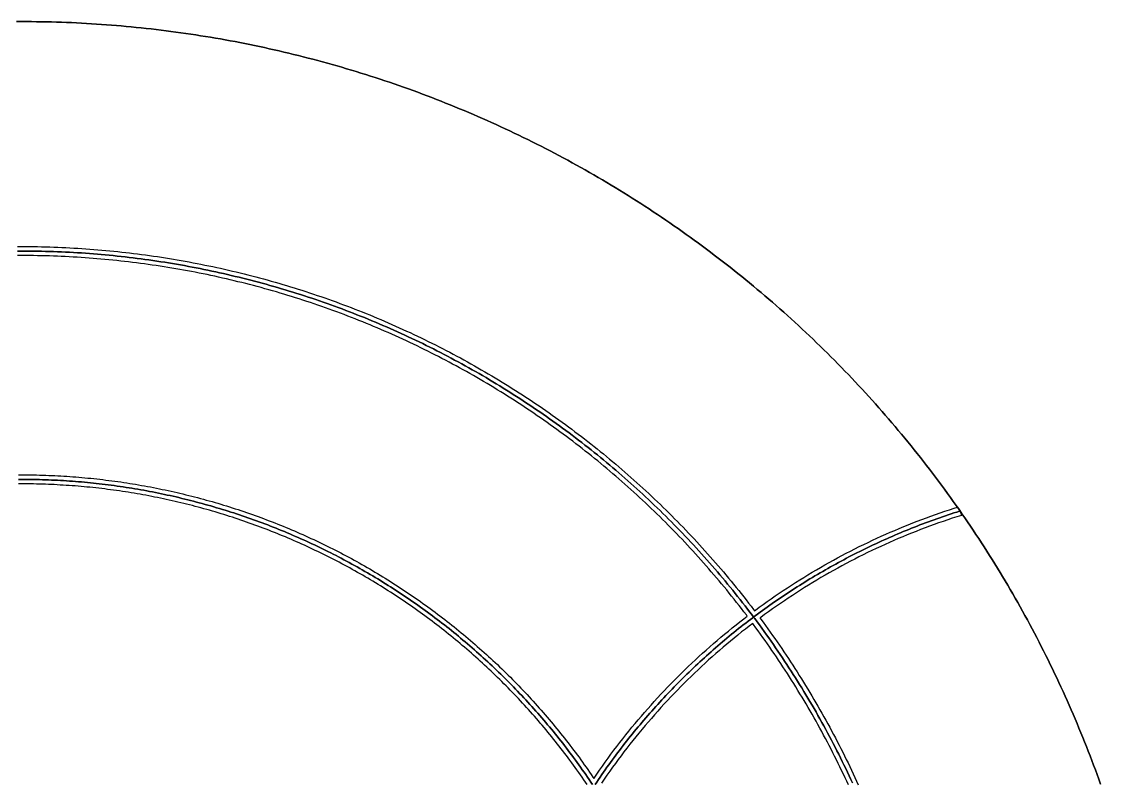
# Model space of a CAD drawing. Header units: millimetres. Extents: x -200 to 200, y -200 to 200.
# Drawn here: x 0 to 188.5, y 67 to 200 of the extents above; entities that cross this region are included whole.
import ezdxf

# ---------------------------------------------------------------- set-up
doc = ezdxf.new("R2010")
doc.units = ezdxf.units.MM
for name, color, linetype in [('LINES', 6, 'Continuous'), ('OUTLINE', 7, 'Continuous'), ('ZONE_V1', 1, 'Continuous'), ('ZONE_V2', 2, 'Continuous'), ('ZONE_V3', 3, 'Continuous'), ('ZONE_V4', 4, 'Continuous')]:
    doc.layers.add(name, color=color, linetype=linetype)

msp = doc.modelspace()

# ---------------------------------------------------------------- linework, layer by layer
at = {"layer": 'LINES'}
for points in [[(-0.7, 160.67), (0, 160.67), (0.7, 160.67), (1.4, 160.66), (2.1, 160.66), (2.8, 160.65), (3.5, 160.63), (4.21, 160.61), (4.91, 160.59), (5.61, 160.57), (6.31, 160.55), (7.01, 160.52), (7.71, 160.48), (8.41, 160.45), (9.11, 160.41), (9.81, 160.37), (10.51, 160.33), (11.21, 160.28), (11.91, 160.23), (12.61, 160.17), (13.3, 160.12), (14, 160.06), (14.7, 160), (15.4, 159.93), (16.1, 159.86), (16.79, 159.79), (17.49, 159.71), (18.19, 159.64), (18.88, 159.56), (19.58, 159.47), (20.28, 159.39), (20.97, 159.3), (21.67, 159.2), (22.36, 159.11), (23.05, 159.01), (23.75, 158.91), (24.44, 158.8), (25.13, 158.69), (25.83, 158.58), (26.52, 158.47), (27.21, 158.35), (27.9, 158.23), (28.59, 158.11), (29.28, 157.98), (29.97, 157.85), (30.66, 157.72), (31.35, 157.58), (32.03, 157.44), (32.72, 157.3), (33.41, 157.16), (34.09, 157.01), (34.78, 156.86), (35.46, 156.71), (36.14, 156.55), (36.83, 156.39), (37.51, 156.23), (38.19, 156.07), (38.87, 155.9), (39.55, 155.73), (40.23, 155.55), (40.91, 155.38), (41.58, 155.2), (42.26, 155.01), (42.94, 154.83), (43.61, 154.64), (44.29, 154.45), (44.96, 154.25), (45.63, 154.05), (46.3, 153.85), (46.98, 153.65), (47.65, 153.44), (48.31, 153.23), (48.98, 153.02), (49.65, 152.81), (50.32, 152.59), (50.98, 152.37), (51.65, 152.14), (52.31, 151.92), (52.97, 151.69), (53.63, 151.45), (54.29, 151.22), (54.95, 150.98), (55.61, 150.74), (56.27, 150.5), (56.92, 150.25), (57.58, 150), (58.23, 149.75), (58.89, 149.49), (59.54, 149.23), (60.19, 148.97), (60.84, 148.71), (61.49, 148.44), (62.13, 148.17), (62.78, 147.9), (63.42, 147.62), (64.07, 147.34), (64.71, 147.06), (65.35, 146.78), (65.99, 146.49), (66.63, 146.2), (67.27, 145.91), (67.9, 145.62), (68.54, 145.32), (69.17, 145.02), (69.8, 144.72), (70.43, 144.41), (71.06, 144.1), (71.69, 143.79), (72.32, 143.47), (72.94, 143.16), (73.57, 142.84), (74.19, 142.52), (74.81, 142.19), (75.43, 141.86), (76.05, 141.53), (76.67, 141.2), (77.28, 140.86), (77.89, 140.53), (78.51, 140.18), (79.12, 139.84), (79.73, 139.49), (80.33, 139.14), (80.94, 138.79), (81.55, 138.44), (82.15, 138.08), (82.75, 137.72), (83.35, 137.36), (83.95, 136.99), (84.55, 136.63), (85.14, 136.26), (85.74, 135.88), (86.33, 135.51), (86.92, 135.13), (87.51, 134.75), (88.09, 134.37), (88.68, 133.98), (89.26, 133.59), (89.85, 133.2), (90.43, 132.81), (91, 132.41), (91.58, 132.01), (92.16, 131.61), (92.73, 131.21), (93.3, 130.8), (93.87, 130.4), (94.44, 129.98), (95.01, 129.57), (95.57, 129.16), (96.13, 128.74), (96.69, 128.32), (97.25, 127.89), (97.81, 127.47), (98.36, 127.04), (98.92, 126.61), (99.47, 126.18), (100.02, 125.74), (100.57, 125.3), (101.11, 124.86), (101.66, 124.42), (102.2, 123.98), (102.74, 123.53), (103.28, 123.08), (103.81, 122.63), (104.35, 122.17), (104.88, 121.72), (105.41, 121.26), (105.94, 120.8), (106.46, 120.33), (106.99, 119.87), (107.51, 119.4), (108.03, 118.93), (108.55, 118.46), (109.06, 117.98), (109.58, 117.51), (110.09, 117.03), (110.6, 116.55), (111.11, 116.06), (111.61, 115.58), (112.11, 115.09), (112.62, 114.6), (113.11, 114.11), (113.61, 113.61), (114.11, 113.11), (114.6, 112.62), (115.09, 112.11), (115.58, 111.61), (116.06, 111.11), (116.55, 110.6), (117.03, 110.09), (117.51, 109.58), (117.98, 109.06), (118.46, 108.55), (118.93, 108.03), (119.4, 107.51), (119.87, 106.99), (120.33, 106.46), (120.8, 105.94), (121.26, 105.41), (121.72, 104.88), (122.17, 104.35), (122.63, 103.81), (123.08, 103.28), (123.53, 102.74), (123.98, 102.2), (124.42, 101.66), (124.86, 101.11), (125.3, 100.57), (125.74, 100.02), (126.18, 99.47), (126.61, 98.92), (127.04, 98.36), (127.47, 97.81), (127.89, 97.25), (128.06, 97.03), (128.22, 97.15), (128.9, 97.65), (129.59, 98.15), (130.29, 98.64), (130.99, 99.13), (131.69, 99.62), (132.39, 100.09), (133.1, 100.57), (133.81, 101.04), (134.52, 101.5), (135.24, 101.96), (135.96, 102.42), (136.69, 102.86), (137.41, 103.31), (138.14, 103.75), (138.88, 104.18), (139.61, 104.61), (140.35, 105.03), (141.1, 105.45), (141.84, 105.86), (142.59, 106.27), (143.34, 106.67), (144.09, 107.07), (144.85, 107.46), (145.61, 107.85), (146.37, 108.23), (147.14, 108.6), (147.9, 108.97), (148.67, 109.34), (149.45, 109.7), (150.22, 110.05), (151, 110.4), (151.78, 110.74), (152.56, 111.08), (153.35, 111.41), (154.13, 111.74), (154.92, 112.06), (155.71, 112.37), (156.51, 112.68), (157.3, 112.98), (158.1, 113.28), (158.9, 113.58), (159.7, 113.86), (160.51, 114.14), (161.31, 114.42), (162.12, 114.69), (162.93, 114.95), (163.51, 115.14), (163.81, 114.7), (163.98, 114.46), (164.22, 113.7), (163.42, 113.45), (162.62, 113.19), (161.82, 112.92), (161.02, 112.65), (160.23, 112.37), (159.44, 112.09), (158.65, 111.8), (157.86, 111.51), (157.08, 111.21), (156.29, 110.9), (155.51, 110.59), (154.73, 110.27), (153.96, 109.95), (153.18, 109.63), (152.41, 109.29), (151.64, 108.95), (150.87, 108.61), (150.11, 108.26), (149.34, 107.91), (148.58, 107.55), (147.83, 107.18), (147.07, 106.81), (146.32, 106.44), (145.57, 106.05), (144.82, 105.67), (144.08, 105.28), (143.34, 104.88), (142.6, 104.48), (141.87, 104.07), (141.13, 103.66), (140.4, 103.24), (139.68, 102.82), (138.95, 102.39), (138.23, 101.96), (137.51, 101.52), (136.8, 101.08), (136.09, 100.63), (135.38, 100.17), (134.68, 99.72), (133.97, 99.25), (133.28, 98.79), (132.58, 98.31), (131.89, 97.83), (131.2, 97.35), (130.52, 96.86), (129.83, 96.37), (129.16, 95.87), (129.01, 95.77), (129.16, 95.57), (129.57, 95.01), (129.98, 94.44), (130.4, 93.87), (130.8, 93.3), (131.21, 92.73), (131.61, 92.16), (132.01, 91.58), (132.41, 91), (132.81, 90.43), (133.2, 89.85), (133.59, 89.26), (133.98, 88.68), (134.37, 88.09), (134.75, 87.51), (135.13, 86.92), (135.51, 86.33), (135.88, 85.74), (136.26, 85.14), (136.63, 84.55), (136.99, 83.95), (137.36, 83.35), (137.72, 82.75), (138.08, 82.15), (138.44, 81.55), (138.79, 80.94), (139.14, 80.33), (139.49, 79.73), (139.84, 79.12), (140.18, 78.51), (140.53, 77.89), (140.86, 77.28), (141.2, 76.67), (141.53, 76.05), (141.86, 75.43), (142.19, 74.81), (142.52, 74.19), (142.84, 73.57), (143.16, 72.94), (143.47, 72.32), (143.79, 71.69), (144.1, 71.06), (144.41, 70.43), (144.72, 69.8), (145.02, 69.17), (145.32, 68.54), (145.62, 67.9), (145.91, 67.27), (146.2, 66.63)], [(-0.53, 120.77), (0, 120.77), (0.53, 120.77), (1.05, 120.77), (1.58, 120.76), (2.11, 120.76), (2.63, 120.75), (3.16, 120.73), (3.69, 120.72), (4.21, 120.7), (4.74, 120.68), (5.27, 120.66), (5.79, 120.64), (6.32, 120.61), (6.85, 120.58), (7.37, 120.55), (7.9, 120.52), (8.42, 120.48), (8.95, 120.44), (9.48, 120.4), (10, 120.36), (10.53, 120.32), (11.05, 120.27), (11.58, 120.22), (12.1, 120.17), (12.62, 120.11), (13.15, 120.06), (13.67, 120), (14.2, 119.94), (14.72, 119.87), (15.24, 119.81), (15.76, 119.74), (16.29, 119.67), (16.81, 119.6), (17.33, 119.53), (17.85, 119.45), (18.37, 119.37), (18.89, 119.29), (19.41, 119.2), (19.93, 119.12), (20.45, 119.03), (20.97, 118.94), (21.49, 118.85), (22.01, 118.75), (22.53, 118.66), (23.04, 118.56), (23.56, 118.45), (24.08, 118.35), (24.59, 118.24), (25.11, 118.14), (25.63, 118.02), (26.14, 117.91), (26.65, 117.8), (27.17, 117.68), (27.68, 117.56), (28.19, 117.44), (28.71, 117.31), (29.22, 117.19), (29.73, 117.06), (30.24, 116.93), (30.75, 116.79), (31.26, 116.66), (31.77, 116.52), (32.28, 116.38), (32.78, 116.24), (33.29, 116.1), (33.8, 115.95), (34.3, 115.8), (34.81, 115.65), (35.31, 115.5), (35.81, 115.34), (36.32, 115.19), (36.82, 115.03), (37.32, 114.86), (37.82, 114.7), (38.32, 114.53), (38.82, 114.37), (39.32, 114.19), (39.82, 114.02), (40.32, 113.85), (40.81, 113.67), (41.31, 113.49), (41.8, 113.31), (42.3, 113.13), (42.79, 112.94), (43.28, 112.75), (43.77, 112.56), (44.26, 112.37), (44.75, 112.18), (45.24, 111.98), (45.73, 111.78), (46.22, 111.58), (46.7, 111.38), (47.19, 111.17), (47.68, 110.97), (48.16, 110.76), (48.64, 110.55), (49.12, 110.33), (49.6, 110.12), (50.08, 109.9), (50.56, 109.68), (51.04, 109.46), (51.52, 109.24), (51.99, 109.01), (52.47, 108.78), (52.94, 108.55), (53.42, 108.32), (53.89, 108.09), (54.36, 107.85), (54.83, 107.61), (55.3, 107.37), (55.77, 107.13), (56.23, 106.88), (56.7, 106.64), (57.17, 106.39), (57.63, 106.14), (58.09, 105.89), (58.55, 105.63), (59.01, 105.38), (59.47, 105.12), (59.93, 104.86), (60.39, 104.59), (60.84, 104.33), (61.3, 104.06), (61.75, 103.79), (62.2, 103.52), (62.65, 103.25), (63.1, 102.98), (63.55, 102.7), (64, 102.42), (64.45, 102.14), (64.89, 101.86), (65.34, 101.58), (65.78, 101.29), (66.22, 101), (66.66, 100.71), (67.1, 100.42), (67.54, 100.13), (67.97, 99.83), (68.41, 99.53), (68.84, 99.23), (69.27, 98.93), (69.7, 98.63), (70.13, 98.32), (70.56, 98.02), (70.99, 97.71), (71.42, 97.4), (71.84, 97.09), (72.26, 96.77), (72.68, 96.46), (73.1, 96.14), (73.52, 95.82), (73.94, 95.5), (74.36, 95.17), (74.77, 94.85), (75.18, 94.52), (75.6, 94.19), (76.01, 93.86), (76.41, 93.53), (76.82, 93.19), (77.23, 92.86), (77.63, 92.52), (78.04, 92.18), (78.44, 91.84), (78.84, 91.49), (79.24, 91.15), (79.63, 90.8), (80.03, 90.46), (80.42, 90.11), (80.81, 89.75), (81.21, 89.4), (81.59, 89.04), (81.98, 88.69), (82.37, 88.33), (82.75, 87.97), (83.14, 87.61), (83.52, 87.24), (83.9, 86.88), (84.28, 86.51), (84.65, 86.14), (85.03, 85.77), (85.4, 85.4), (85.77, 85.03), (86.14, 84.65), (86.51, 84.28), (86.88, 83.9), (87.24, 83.52), (87.61, 83.14), (87.97, 82.75), (88.33, 82.37), (88.69, 81.98), (89.04, 81.59), (89.4, 81.21), (89.75, 80.81), (90.11, 80.42), (90.46, 80.03), (90.8, 79.63), (91.15, 79.24), (91.49, 78.84), (91.84, 78.44), (92.18, 78.04), (92.52, 77.63), (92.86, 77.23), (93.19, 76.82), (93.53, 76.41), (93.86, 76.01), (94.19, 75.6), (94.52, 75.18), (94.85, 74.77), (95.17, 74.36), (95.5, 73.94), (95.82, 73.52), (96.14, 73.1), (96.46, 72.68), (96.77, 72.26), (97.09, 71.84), (97.4, 71.42), (97.71, 70.99), (98.02, 70.56), (98.32, 70.13), (98.63, 69.7), (98.93, 69.27), (99.23, 68.84), (99.53, 68.41), (99.83, 67.97), (99.99, 67.74), (100.03, 67.8), (100.51, 68.5), (100.99, 69.2), (101.48, 69.9), (101.98, 70.59), (102.48, 71.28), (102.98, 71.97), (103.49, 72.65), (104.01, 73.33), (104.53, 74), (105.05, 74.67), (105.58, 75.34), (106.11, 76), (106.65, 76.66), (107.2, 77.32), (107.74, 77.97), (108.3, 78.62), (108.85, 79.27), (109.41, 79.91), (109.98, 80.54), (110.55, 81.18), (111.13, 81.81), (111.7, 82.43), (112.29, 83.05), (112.88, 83.67), (113.47, 84.28), (114.07, 84.89), (114.67, 85.49), (115.27, 86.09), (115.88, 86.69), (116.49, 87.28), (117.11, 87.86), (117.73, 88.45), (118.36, 89.02), (118.99, 89.6), (119.62, 90.17), (120.26, 90.73), (120.9, 91.29), (121.55, 91.85), (122.2, 92.4), (122.85, 92.94), (123.51, 93.49), (124.17, 94.02), (124.84, 94.55), (125.51, 95.08), (126.18, 95.61), (126.8, 96.08), (126.64, 96.3), (126.21, 96.85), (125.79, 97.4), (125.36, 97.95), (124.94, 98.49), (124.51, 99.04), (124.07, 99.58), (123.64, 100.12), (123.2, 100.66), (122.76, 101.19), (122.32, 101.73), (121.87, 102.26), (121.42, 102.79), (120.97, 103.32), (120.52, 103.85), (120.07, 104.37), (119.61, 104.9), (119.15, 105.42), (118.69, 105.94), (118.23, 106.45), (117.76, 106.97), (117.29, 107.48), (116.82, 107.99), (116.35, 108.5), (115.88, 109.01), (115.4, 109.51), (114.92, 110.01), (114.44, 110.51), (113.96, 111.01), (113.47, 111.51), (112.98, 112), (112.49, 112.49), (112, 112.98), (111.51, 113.47), (111.01, 113.96), (110.51, 114.44), (110.01, 114.92), (109.51, 115.4), (109.01, 115.88), (108.5, 116.35), (107.99, 116.82), (107.48, 117.29), (106.97, 117.76), (106.45, 118.23), (105.94, 118.69), (105.42, 119.15), (104.9, 119.61), (104.37, 120.07), (103.85, 120.52), (103.32, 120.97), (102.79, 121.42), (102.26, 121.87), (101.73, 122.32), (101.19, 122.76), (100.66, 123.2), (100.12, 123.64), (99.58, 124.07), (99.04, 124.51), (98.49, 124.94), (97.95, 125.36), (97.4, 125.79), (96.85, 126.21), (96.3, 126.64), (95.74, 127.06), (95.19, 127.47), (94.63, 127.89), (94.07, 128.3), (93.51, 128.71), (92.95, 129.11), (92.38, 129.52), (91.82, 129.92), (91.25, 130.32), (90.68, 130.72), (90.11, 131.11), (89.54, 131.5), (88.96, 131.89), (88.39, 132.28), (87.81, 132.66), (87.23, 133.04), (86.65, 133.42), (86.06, 133.8), (85.48, 134.18), (84.89, 134.55), (84.3, 134.92), (83.72, 135.28), (83.12, 135.65), (82.53, 136.01), (81.94, 136.37), (81.34, 136.72), (80.74, 137.08), (80.15, 137.43), (79.55, 137.78), (78.94, 138.12), (78.34, 138.46), (77.73, 138.81), (77.13, 139.14), (76.52, 139.48), (75.91, 139.81), (75.3, 140.14), (74.69, 140.47), (74.07, 140.79), (73.46, 141.11), (72.84, 141.43), (72.23, 141.75), (71.61, 142.06), (70.99, 142.38), (70.36, 142.68), (69.74, 142.99), (69.12, 143.29), (68.49, 143.59), (67.86, 143.89), (67.23, 144.18), (66.6, 144.48), (65.97, 144.77), (65.34, 145.05), (64.71, 145.34), (64.07, 145.62), (63.44, 145.9), (62.8, 146.17), (62.16, 146.44), (61.52, 146.71), (60.88, 146.98), (60.24, 147.24), (59.6, 147.51), (58.95, 147.76), (58.31, 148.02), (57.66, 148.27), (57.01, 148.52), (56.36, 148.77), (55.71, 149.02), (55.06, 149.26), (54.41, 149.5), (53.76, 149.73), (53.11, 149.96), (52.45, 150.2), (51.79, 150.42), (51.14, 150.65), (50.48, 150.87), (49.82, 151.09), (49.16, 151.3), (48.5, 151.52), (47.84, 151.73), (47.18, 151.93), (46.51, 152.14), (45.85, 152.34), (45.18, 152.54), (44.52, 152.73), (43.85, 152.93), (43.18, 153.12), (42.51, 153.3), (41.85, 153.49), (41.18, 153.67), (40.5, 153.85), (39.83, 154.02), (39.16, 154.2), (38.49, 154.36), (37.81, 154.53), (37.14, 154.69), (36.46, 154.86), (35.79, 155.01), (35.11, 155.17), (34.43, 155.32), (33.76, 155.47), (33.08, 155.61), (32.4, 155.76), (31.72, 155.9), (31.04, 156.03), (30.36, 156.17), (29.67, 156.3), (28.99, 156.43), (28.31, 156.55), (27.63, 156.67), (26.94, 156.79), (26.26, 156.91), (25.57, 157.02), (24.89, 157.13), (24.2, 157.24), (23.52, 157.34), (22.83, 157.44), (22.14, 157.54), (21.45, 157.64), (20.77, 157.73), (20.08, 157.82), (19.39, 157.9), (18.7, 157.99), (18.01, 158.07), (17.32, 158.14), (16.63, 158.22), (15.94, 158.29), (15.25, 158.36), (14.56, 158.42), (13.87, 158.48), (13.17, 158.54), (12.48, 158.6), (11.79, 158.65), (11.1, 158.7), (10.4, 158.75), (9.71, 158.79), (9.02, 158.83), (8.33, 158.87), (7.63, 158.91), (6.94, 158.94), (6.25, 158.97), (5.55, 158.99), (4.86, 159.02), (4.16, 159.04), (3.47, 159.05), (2.78, 159.07), (2.08, 159.08), (1.39, 159.08), (0.69, 159.09), (0, 159.09), (-0.69, 159.09)], [(98.82, 66.65), (98.53, 67.08), (98.23, 67.51), (97.94, 67.94), (97.64, 68.37), (97.34, 68.79), (97.04, 69.22), (96.74, 69.64), (96.43, 70.06), (96.12, 70.48), (95.82, 70.9), (95.51, 71.32), (95.19, 71.73), (94.88, 72.15), (94.56, 72.56), (94.25, 72.97), (93.93, 73.38), (93.61, 73.79), (93.28, 74.2), (92.96, 74.61), (92.63, 75.01), (92.3, 75.42), (91.97, 75.82), (91.64, 76.22), (91.31, 76.62), (90.97, 77.01), (90.64, 77.41), (90.3, 77.81), (89.96, 78.2), (89.62, 78.59), (89.27, 78.98), (88.93, 79.37), (88.58, 79.76), (88.23, 80.14), (87.88, 80.53), (87.53, 80.91), (87.17, 81.29), (86.82, 81.67), (86.46, 82.05), (86.1, 82.42), (85.74, 82.8), (85.38, 83.17), (85.02, 83.54), (84.65, 83.92), (84.28, 84.28), (83.92, 84.65), (83.54, 85.02), (83.17, 85.38), (82.8, 85.74), (82.42, 86.1), (82.05, 86.46), (81.67, 86.82), (81.29, 87.17), (80.91, 87.53), (80.53, 87.88), (80.14, 88.23), (79.76, 88.58), (79.37, 88.93), (78.98, 89.27), (78.59, 89.62), (78.2, 89.96), (77.81, 90.3), (77.41, 90.64), (77.01, 90.97), (76.62, 91.31), (76.22, 91.64), (75.82, 91.97), (75.42, 92.3), (75.01, 92.63), (74.61, 92.96), (74.2, 93.28), (73.79, 93.61), (73.38, 93.93), (72.97, 94.25), (72.56, 94.56), (72.15, 94.88), (71.73, 95.19), (71.32, 95.51), (70.9, 95.82), (70.48, 96.12), (70.06, 96.43), (69.64, 96.74), (69.22, 97.04), (68.79, 97.34), (68.37, 97.64), (67.94, 97.94), (67.51, 98.23), (67.08, 98.53), (66.65, 98.82), (66.22, 99.11), (65.79, 99.4), (65.35, 99.68), (64.92, 99.97), (64.48, 100.25), (64.04, 100.53), (63.6, 100.81), (63.16, 101.08), (62.72, 101.36), (62.28, 101.63), (61.84, 101.9), (61.39, 102.17), (60.94, 102.44), (60.5, 102.7), (60.05, 102.96), (59.6, 103.23), (59.15, 103.49), (58.69, 103.74), (58.24, 104), (57.79, 104.25), (57.33, 104.5), (56.87, 104.75), (56.42, 105), (55.96, 105.24), (55.5, 105.49), (55.04, 105.73), (54.58, 105.97), (54.11, 106.2), (53.65, 106.44), (53.18, 106.67), (52.72, 106.9), (52.25, 107.13), (51.78, 107.36), (51.31, 107.58), (50.84, 107.81), (50.37, 108.03), (49.9, 108.25), (49.43, 108.46), (48.96, 108.68), (48.48, 108.89), (48.01, 109.1), (47.53, 109.31), (47.05, 109.52), (46.57, 109.72), (46.09, 109.92), (45.61, 110.12), (45.13, 110.32), (44.65, 110.52), (44.17, 110.71), (43.69, 110.9), (43.2, 111.09), (42.72, 111.28), (42.23, 111.46), (41.74, 111.65), (41.26, 111.83), (40.77, 112.01), (40.28, 112.18), (39.79, 112.36), (39.3, 112.53), (38.81, 112.7), (38.31, 112.87), (37.82, 113.04), (37.33, 113.2), (36.83, 113.36), (36.34, 113.52), (35.84, 113.68), (35.35, 113.83), (34.85, 113.99), (34.35, 114.14), (33.85, 114.29), (33.35, 114.43), (32.85, 114.58), (32.35, 114.72), (31.85, 114.86), (31.35, 115), (30.85, 115.13), (30.35, 115.27), (29.84, 115.4), (29.34, 115.53), (28.84, 115.65), (28.33, 115.78), (27.83, 115.9), (27.32, 116.02), (26.81, 116.14), (26.31, 116.26), (25.8, 116.37), (25.29, 116.48), (24.78, 116.59), (24.27, 116.7), (23.76, 116.8), (23.25, 116.9), (22.74, 117.01), (22.23, 117.1), (21.72, 117.2), (21.21, 117.29), (20.7, 117.38), (20.19, 117.47), (19.67, 117.56), (19.16, 117.65), (18.65, 117.73), (18.13, 117.81), (17.62, 117.89), (17.1, 117.96), (16.59, 118.04), (16.07, 118.11), (15.56, 118.18), (15.04, 118.24), (14.53, 118.31), (14.01, 118.37), (13.49, 118.43), (12.98, 118.49), (12.46, 118.54), (11.94, 118.6), (11.42, 118.65), (10.91, 118.7), (10.39, 118.74), (9.87, 118.79), (9.35, 118.83), (8.83, 118.87), (8.31, 118.9), (7.8, 118.94), (7.28, 118.97), (6.76, 119), (6.24, 119.03), (5.72, 119.06), (5.2, 119.08), (4.68, 119.1), (4.16, 119.12), (3.64, 119.14), (3.12, 119.15), (2.6, 119.17), (2.08, 119.18), (1.56, 119.18), (1.04, 119.19), (0.52, 119.19), (0, 119.2), (-0.52, 119.19)], [(144.48, 66.6), (144.18, 67.23), (143.89, 67.86), (143.59, 68.49), (143.29, 69.12), (142.99, 69.74), (142.68, 70.36), (142.38, 70.99), (142.06, 71.61), (141.75, 72.23), (141.43, 72.84), (141.11, 73.46), (140.79, 74.07), (140.47, 74.69), (140.14, 75.3), (139.81, 75.91), (139.48, 76.52), (139.14, 77.13), (138.81, 77.73), (138.46, 78.34), (138.12, 78.94), (137.78, 79.55), (137.43, 80.15), (137.08, 80.74), (136.72, 81.34), (136.37, 81.94), (136.01, 82.53), (135.65, 83.12), (135.28, 83.72), (134.92, 84.3), (134.55, 84.89), (134.18, 85.48), (133.8, 86.06), (133.42, 86.65), (133.04, 87.23), (132.66, 87.81), (132.28, 88.39), (131.89, 88.96), (131.5, 89.54), (131.11, 90.11), (130.72, 90.68), (130.32, 91.25), (129.92, 91.82), (129.52, 92.38), (129.11, 92.95), (128.71, 93.51), (128.3, 94.07), (127.89, 94.63), (127.75, 94.82), (127.14, 94.35), (126.48, 93.84), (125.82, 93.32), (125.16, 92.79), (124.51, 92.26), (123.86, 91.73), (123.22, 91.19), (122.58, 90.65), (121.94, 90.1), (121.3, 89.54), (120.67, 88.99), (120.05, 88.43), (119.43, 87.86), (118.81, 87.29), (118.2, 86.71), (117.59, 86.14), (116.98, 85.55), (116.38, 84.96), (115.78, 84.37), (115.19, 83.78), (114.6, 83.18), (114.02, 82.57), (113.44, 81.96), (112.86, 81.35), (112.29, 80.74), (111.72, 80.12), (111.16, 79.49), (110.6, 78.86), (110.05, 78.23), (109.5, 77.59), (108.95, 76.95), (108.41, 76.31), (107.87, 75.66), (107.34, 75.01), (106.82, 74.35), (106.29, 73.7), (105.78, 73.03), (105.26, 72.37), (104.76, 71.7), (104.25, 71.02), (103.75, 70.35), (103.26, 69.67), (102.77, 68.98), (102.29, 68.3), (101.81, 67.6), (101.33, 66.91)]]:
    msp.add_lwpolyline(points, dxfattribs=at)
at = {"layer": 'OUTLINE'}
msp.add_lwpolyline([(188.51, 66.75), (188.21, 67.58), (187.92, 68.4), (187.62, 69.22), (187.31, 70.03), (187, 70.85), (186.69, 71.66), (186.38, 72.48), (186.06, 73.29), (185.74, 74.1), (185.41, 74.91), (185.09, 75.72), (184.75, 76.53), (184.42, 77.33), (184.08, 78.14), (183.74, 78.94), (183.39, 79.74), (183.04, 80.54), (182.69, 81.34), (182.33, 82.13), (181.97, 82.93), (181.61, 83.72), (181.24, 84.51), (180.87, 85.3), (180.5, 86.09), (180.12, 86.88), (179.74, 87.66), (179.35, 88.45), (178.97, 89.23), (178.57, 90.01), (178.18, 90.79), (177.78, 91.56), (177.38, 92.34), (176.98, 93.11), (176.57, 93.88), (176.16, 94.65), (175.74, 95.42), (175.32, 96.19), (174.9, 96.95), (174.48, 97.71), (174.05, 98.47), (173.62, 99.23), (173.18, 99.99), (172.75, 100.74), (172.31, 101.5), (171.86, 102.25), (171.41, 103), (170.96, 103.74), (170.51, 104.49), (170.05, 105.23), (169.59, 105.97), (169.13, 106.71), (168.66, 107.45), (168.19, 108.18), (167.71, 108.91), (167.24, 109.65), (166.76, 110.37), (166.27, 111.1), (165.79, 111.83), (165.3, 112.55), (164.81, 113.27), (164.31, 113.99), (163.81, 114.7), (163.31, 115.42), (162.8, 116.13), (162.3, 116.84), (161.78, 117.54), (161.27, 118.25), (160.75, 118.95), (160.23, 119.65), (159.71, 120.35), (159.18, 121.04), (158.65, 121.74), (158.12, 122.43), (157.58, 123.12), (157.04, 123.8), (156.5, 124.49), (155.96, 125.17), (155.41, 125.85), (154.86, 126.53), (154.31, 127.2), (153.75, 127.87), (153.19, 128.54), (152.63, 129.21), (152.06, 129.87), (151.49, 130.54), (150.92, 131.2), (150.35, 131.85), (149.77, 132.51), (149.19, 133.16), (148.61, 133.81), (148.03, 134.46), (147.44, 135.1), (146.85, 135.74), (146.25, 136.38), (145.66, 137.02), (145.06, 137.65), (144.46, 138.29), (143.85, 138.92), (143.24, 139.54), (142.63, 140.17), (142.02, 140.79), (141.4, 141.4), (140.79, 142.02), (140.17, 142.63), (139.54, 143.24), (138.92, 143.85), (138.29, 144.46), (137.65, 145.06), (137.02, 145.66), (136.38, 146.25), (135.74, 146.85), (135.1, 147.44), (134.46, 148.03), (133.81, 148.61), (133.16, 149.19), (132.51, 149.77), (131.85, 150.35), (131.2, 150.92), (130.54, 151.49), (129.87, 152.06), (129.21, 152.63), (128.54, 153.19), (127.87, 153.75), (127.2, 154.31), (126.53, 154.86), (125.85, 155.41), (125.17, 155.96), (124.49, 156.5), (123.8, 157.04), (123.12, 157.58), (122.43, 158.12), (121.74, 158.65), (121.04, 159.18), (120.35, 159.71), (119.65, 160.23), (118.95, 160.75), (118.25, 161.27), (117.54, 161.78), (116.84, 162.3), (116.13, 162.8), (115.42, 163.31), (114.7, 163.81), (113.99, 164.31), (113.27, 164.81), (112.55, 165.3), (111.83, 165.79), (111.1, 166.27), (110.37, 166.76), (109.65, 167.24), (108.91, 167.71), (108.18, 168.19), (107.45, 168.66), (106.71, 169.13), (105.97, 169.59), (105.23, 170.05), (104.49, 170.51), (103.74, 170.96), (103, 171.41), (102.25, 171.86), (101.5, 172.31), (100.74, 172.75), (99.99, 173.18), (99.23, 173.62), (98.47, 174.05), (97.71, 174.48), (96.95, 174.9), (96.19, 175.32), (95.42, 175.74), (94.65, 176.16), (93.88, 176.57), (93.11, 176.98), (92.34, 177.38), (91.56, 177.78), (90.79, 178.18), (90.01, 178.57), (89.23, 178.97), (88.45, 179.35), (87.66, 179.74), (86.88, 180.12), (86.09, 180.5), (85.3, 180.87), (84.51, 181.24), (83.72, 181.61), (82.93, 181.97), (82.13, 182.33), (81.34, 182.69), (80.54, 183.04), (79.74, 183.39), (78.94, 183.74), (78.14, 184.08), (77.33, 184.42), (76.53, 184.75), (75.72, 185.09), (74.91, 185.41), (74.1, 185.74), (73.29, 186.06), (72.48, 186.38), (71.66, 186.69), (70.85, 187), (70.03, 187.31), (69.22, 187.62), (68.4, 187.92), (67.58, 188.21), (66.75, 188.51), (65.93, 188.8), (65.11, 189.08), (64.28, 189.36), (63.45, 189.64), (62.63, 189.92), (61.8, 190.19), (60.97, 190.46), (60.13, 190.72), (59.3, 190.98), (58.47, 191.24), (57.63, 191.49), (56.8, 191.74), (55.96, 191.99), (55.12, 192.23), (54.28, 192.47), (53.44, 192.7), (52.6, 192.93), (51.76, 193.16), (50.91, 193.39), (50.07, 193.61), (49.22, 193.82), (48.38, 194.04), (47.53, 194.25), (46.68, 194.45), (45.83, 194.65), (44.98, 194.85), (44.13, 195.05), (43.28, 195.24), (42.43, 195.42), (41.58, 195.61), (40.72, 195.79), (39.87, 195.96), (39.01, 196.13), (38.16, 196.3), (37.3, 196.47), (36.44, 196.63), (35.58, 196.78), (34.73, 196.94), (33.87, 197.09), (33.01, 197.23), (32.14, 197.38), (31.28, 197.51), (30.42, 197.65), (29.56, 197.78), (28.7, 197.91), (27.83, 198.03), (26.97, 198.15), (26.1, 198.27), (25.24, 198.38), (24.37, 198.49), (23.5, 198.59), (22.64, 198.69), (21.77, 198.79), (20.9, 198.88), (20.04, 198.97), (19.17, 199.06), (18.3, 199.14), (17.43, 199.22), (16.56, 199.29), (15.69, 199.36), (14.82, 199.43), (13.95, 199.49), (13.08, 199.55), (12.21, 199.6), (11.34, 199.65), (10.47, 199.7), (9.59, 199.75), (8.72, 199.79), (7.85, 199.82), (6.98, 199.85), (6.11, 199.88), (5.23, 199.91), (4.36, 199.93), (3.49, 199.95), (2.62, 199.96), (1.75, 199.97), (0.87, 199.97), (0, 199.98), (-0.87, 199.97)], dxfattribs=at)
at = {"layer": 'ZONE_V1'}
msp.add_lwpolyline([(145.19, 66.94), (144.9, 67.57), (144.6, 68.2), (144.31, 68.83), (144, 69.46), (143.7, 70.09), (143.39, 70.71), (143.08, 71.34), (142.77, 71.96), (142.45, 72.58), (142.14, 73.2), (141.82, 73.82), (141.49, 74.44), (141.17, 75.06), (140.84, 75.67), (140.51, 76.29), (140.17, 76.9), (139.83, 77.51), (139.49, 78.12), (139.15, 78.73), (138.81, 79.34), (138.46, 79.94), (138.11, 80.54), (137.76, 81.15), (137.4, 81.75), (137.04, 82.34), (136.68, 82.94), (136.32, 83.54), (135.95, 84.13), (135.59, 84.72), (135.21, 85.31), (134.84, 85.9), (134.47, 86.49), (134.09, 87.08), (133.71, 87.66), (133.32, 88.24), (132.94, 88.82), (132.55, 89.4), (132.16, 89.98), (131.76, 90.56), (131.36, 91.13), (130.97, 91.7), (130.56, 92.27), (130.16, 92.84), (129.75, 93.41), (129.35, 93.98), (128.93, 94.54), (128.52, 95.1), (128.1, 95.66), (127.9, 95.93), (128.19, 96.14), (128.61, 96.45), (129.03, 96.76), (129.45, 97.07), (129.87, 97.38), (130.3, 97.68), (130.73, 97.98), (131.16, 98.29), (131.58, 98.59), (132.02, 98.88), (132.45, 99.18), (132.88, 99.47), (133.32, 99.76), (133.75, 100.05), (134.19, 100.34), (134.63, 100.63), (135.07, 100.91), (135.51, 101.19), (135.95, 101.47), (136.39, 101.75), (136.84, 102.03), (137.28, 102.3), (137.73, 102.58), (138.18, 102.85), (138.63, 103.12), (139.08, 103.38), (139.53, 103.65), (139.98, 103.91), (140.44, 104.17), (140.89, 104.43), (141.35, 104.69), (141.81, 104.94), (142.26, 105.19), (142.72, 105.44), (143.18, 105.69), (143.65, 105.94), (144.11, 106.19), (144.57, 106.43), (145.04, 106.67), (145.5, 106.91), (145.97, 107.14), (146.44, 107.38), (146.91, 107.61), (147.38, 107.84), (147.85, 108.07), (148.32, 108.3), (148.79, 108.52), (149.27, 108.74), (149.74, 108.96), (150.22, 109.18), (150.7, 109.4), (151.17, 109.61), (151.65, 109.82), (152.13, 110.03), (152.61, 110.24), (153.09, 110.45), (153.58, 110.65), (154.06, 110.85), (154.54, 111.05), (155.03, 111.25), (155.51, 111.44), (156, 111.64), (156.49, 111.83), (156.98, 112.02), (157.47, 112.2), (157.96, 112.39), (158.45, 112.57), (158.94, 112.75), (159.43, 112.93), (159.92, 113.1), (160.42, 113.28), (160.91, 113.45), (161.41, 113.62), (161.9, 113.78), (162.4, 113.95), (162.9, 114.11), (163.4, 114.27), (163.9, 114.43), (163.98, 114.46), (164.31, 113.99), (164.81, 113.27), (165.3, 112.55), (165.79, 111.83), (166.27, 111.1), (166.76, 110.37), (167.24, 109.65), (167.71, 108.91), (168.19, 108.18), (168.66, 107.45), (169.13, 106.71), (169.59, 105.97), (170.05, 105.23), (170.51, 104.49), (170.96, 103.74), (171.41, 103), (171.86, 102.25), (172.31, 101.5), (172.75, 100.74), (173.18, 99.99), (173.62, 99.23), (174.05, 98.47), (174.48, 97.71), (174.9, 96.95), (175.32, 96.19), (175.74, 95.42), (176.16, 94.65), (176.57, 93.88), (176.98, 93.11), (177.38, 92.34), (177.78, 91.56), (178.18, 90.79), (178.57, 90.01), (178.97, 89.23), (179.35, 88.45), (179.74, 87.66), (180.12, 86.88), (180.5, 86.09), (180.87, 85.3), (181.24, 84.51), (181.61, 83.72), (181.97, 82.93), (182.33, 82.13), (182.69, 81.34), (183.04, 80.54), (183.39, 79.74), (183.74, 78.94), (184.08, 78.14), (184.42, 77.33), (184.75, 76.53), (185.09, 75.72), (185.41, 74.91), (185.74, 74.1), (186.06, 73.29), (186.38, 72.48), (186.69, 71.66), (187, 70.85), (187.31, 70.03), (187.62, 69.22), (187.92, 68.4), (188.21, 67.58), (188.51, 66.75)], dxfattribs=at)
at = {"layer": 'ZONE_V2'}
for points in [[(-0.87, 199.97), (0, 199.98), (0.87, 199.97), (1.75, 199.97), (2.62, 199.96), (3.49, 199.95), (4.36, 199.93), (5.23, 199.91), (6.11, 199.88), (6.98, 199.85), (7.85, 199.82), (8.72, 199.79), (9.59, 199.75), (10.47, 199.7), (11.34, 199.65), (12.21, 199.6), (13.08, 199.55), (13.95, 199.49), (14.82, 199.43), (15.69, 199.36), (16.56, 199.29), (17.43, 199.22), (18.3, 199.14), (19.17, 199.06), (20.04, 198.97), (20.9, 198.88), (21.77, 198.79), (22.64, 198.69), (23.5, 198.59), (24.37, 198.49), (25.24, 198.38), (26.1, 198.27), (26.97, 198.15), (27.83, 198.03), (28.7, 197.91), (29.56, 197.78), (30.42, 197.65), (31.28, 197.51), (32.14, 197.38), (33.01, 197.23), (33.87, 197.09), (34.73, 196.94), (35.58, 196.78), (36.44, 196.63), (37.3, 196.47), (38.16, 196.3), (39.01, 196.13), (39.87, 195.96), (40.72, 195.79), (41.58, 195.61), (42.43, 195.42), (43.28, 195.24), (44.13, 195.05), (44.98, 194.85), (45.83, 194.65), (46.68, 194.45), (47.53, 194.25), (48.38, 194.04), (49.22, 193.82), (50.07, 193.61), (50.91, 193.39), (51.76, 193.16), (52.6, 192.93), (53.44, 192.7), (54.28, 192.47), (55.12, 192.23), (55.96, 191.99), (56.8, 191.74), (57.63, 191.49), (58.47, 191.24), (59.3, 190.98), (60.13, 190.72), (60.97, 190.46), (61.8, 190.19), (62.63, 189.92), (63.45, 189.64), (64.28, 189.36), (65.11, 189.08), (65.93, 188.8), (66.75, 188.51), (67.58, 188.21), (68.4, 187.92), (69.22, 187.62), (70.03, 187.31), (70.85, 187), (71.66, 186.69), (72.48, 186.38), (73.29, 186.06), (74.1, 185.74), (74.91, 185.41), (75.72, 185.09), (76.53, 184.75), (77.33, 184.42), (78.14, 184.08), (78.94, 183.74), (79.74, 183.39), (80.54, 183.04), (81.34, 182.69), (82.13, 182.33), (82.93, 181.97), (83.72, 181.61), (84.51, 181.24), (85.3, 180.87), (86.09, 180.5), (86.88, 180.12), (87.66, 179.74), (88.45, 179.35), (89.23, 178.97), (90.01, 178.57), (90.79, 178.18), (91.56, 177.78), (92.34, 177.38), (93.11, 176.98), (93.88, 176.57), (94.65, 176.16), (95.42, 175.74), (96.19, 175.32), (96.95, 174.9), (97.71, 174.48), (98.47, 174.05), (99.23, 173.62), (99.99, 173.18), (100.74, 172.75), (101.5, 172.31), (102.25, 171.86), (103, 171.41), (103.74, 170.96), (104.49, 170.51), (105.23, 170.05), (105.97, 169.59), (106.71, 169.13), (107.45, 168.66), (108.18, 168.19), (108.91, 167.71), (109.65, 167.24), (110.37, 166.76), (111.1, 166.27), (111.83, 165.79), (112.55, 165.3), (113.27, 164.81), (113.99, 164.31), (114.7, 163.81), (115.42, 163.31), (116.13, 162.8), (116.84, 162.3), (117.54, 161.78), (118.25, 161.27), (118.95, 160.75), (119.65, 160.23), (120.35, 159.71), (121.04, 159.18), (121.74, 158.65), (122.43, 158.12), (123.12, 157.58), (123.8, 157.04), (124.49, 156.5), (125.17, 155.96), (125.85, 155.41), (126.53, 154.86), (127.2, 154.31), (127.87, 153.75), (128.54, 153.19), (129.21, 152.63), (129.87, 152.06), (130.54, 151.49), (131.2, 150.92), (131.85, 150.35), (132.51, 149.77), (133.16, 149.19), (133.81, 148.61), (134.46, 148.03), (135.1, 147.44), (135.74, 146.85), (136.38, 146.25), (137.02, 145.66), (137.65, 145.06), (138.29, 144.46), (138.92, 143.85), (139.54, 143.24), (140.17, 142.63), (140.79, 142.02), (141.4, 141.4), (142.02, 140.79), (142.63, 140.17), (143.24, 139.54), (143.85, 138.92), (144.46, 138.29), (145.06, 137.65), (145.66, 137.02), (146.25, 136.38), (146.85, 135.74), (147.44, 135.1), (148.03, 134.46), (148.61, 133.81), (149.19, 133.16), (149.77, 132.51), (150.35, 131.85), (150.92, 131.2), (151.49, 130.54), (152.06, 129.87), (152.63, 129.21), (153.19, 128.54), (153.75, 127.87), (154.31, 127.2), (154.86, 126.53), (155.41, 125.85), (155.96, 125.17), (156.5, 124.49), (157.04, 123.8), (157.58, 123.12), (158.12, 122.43), (158.65, 121.74), (159.18, 121.04), (159.71, 120.35), (160.23, 119.65), (160.75, 118.95), (161.27, 118.25), (161.78, 117.54), (162.3, 116.84), (162.8, 116.13), (163.31, 115.42), (163.81, 114.7), (164.31, 113.99), (163.98, 114.46), (163.9, 114.43), (163.4, 114.27), (162.9, 114.11), (162.4, 113.95), (161.9, 113.78), (161.41, 113.62), (160.91, 113.45), (160.42, 113.28), (159.92, 113.1), (159.43, 112.93), (158.94, 112.75), (158.45, 112.57), (157.96, 112.39), (157.47, 112.2), (156.98, 112.02), (156.49, 111.83), (156, 111.64), (155.51, 111.44), (155.03, 111.25), (154.54, 111.05), (154.06, 110.85), (153.58, 110.65), (153.09, 110.45), (152.61, 110.24), (152.13, 110.03), (151.65, 109.82), (151.17, 109.61), (150.7, 109.4), (150.22, 109.18), (149.74, 108.96), (149.27, 108.74), (148.79, 108.52), (148.32, 108.3), (147.85, 108.07), (147.38, 107.84), (146.91, 107.61), (146.44, 107.38), (145.97, 107.14), (145.5, 106.91), (145.04, 106.67), (144.57, 106.43), (144.11, 106.19), (143.65, 105.94), (143.18, 105.69), (142.72, 105.44), (142.26, 105.19), (141.81, 104.94), (141.35, 104.69), (140.89, 104.43), (140.44, 104.17), (139.98, 103.91), (139.53, 103.65), (139.08, 103.38), (138.63, 103.12), (138.18, 102.85), (137.73, 102.58), (137.28, 102.3), (136.84, 102.03), (136.39, 101.75), (135.95, 101.47), (135.51, 101.19), (135.07, 100.91), (134.63, 100.63), (134.19, 100.34), (133.75, 100.05), (133.32, 99.76), (132.88, 99.47), (132.45, 99.18), (132.02, 98.88), (131.58, 98.59), (131.16, 98.29), (130.73, 97.98), (130.3, 97.68), (129.87, 97.38), (129.45, 97.07), (129.03, 96.76), (128.61, 96.45), (128.19, 96.14), (127.9, 95.93), (127.69, 96.22), (127.26, 96.77), (126.84, 97.33), (126.42, 97.88), (125.99, 98.43), (125.56, 98.98), (125.12, 99.53), (124.69, 100.07), (124.25, 100.62), (123.81, 101.16), (123.37, 101.7), (122.92, 102.23), (122.48, 102.77), (122.03, 103.3), (121.57, 103.83), (121.12, 104.36), (120.66, 104.89), (120.2, 105.42), (119.74, 105.94), (119.28, 106.46), (118.81, 106.98), (118.35, 107.5), (117.88, 108.01), (117.4, 108.53), (116.93, 109.04), (116.45, 109.55), (115.97, 110.05), (115.49, 110.56), (115.01, 111.06), (114.52, 111.56), (114.03, 112.06), (113.54, 112.56), (113.05, 113.05), (112.56, 113.54), (112.06, 114.03), (111.56, 114.52), (111.06, 115.01), (110.56, 115.49), (110.05, 115.97), (109.55, 116.45), (109.04, 116.93), (108.53, 117.4), (108.01, 117.88), (107.5, 118.35), (106.98, 118.81), (106.46, 119.28), (105.94, 119.74), (105.42, 120.2), (104.89, 120.66), (104.36, 121.12), (103.83, 121.57), (103.3, 122.03), (102.77, 122.48), (102.23, 122.92), (101.7, 123.37), (101.16, 123.81), (100.62, 124.25), (100.07, 124.69), (99.53, 125.12), (98.98, 125.56), (98.43, 125.99), (97.88, 126.42), (97.33, 126.84), (96.77, 127.26), (96.22, 127.69), (95.66, 128.1), (95.1, 128.52), (94.54, 128.93), (93.98, 129.35), (93.41, 129.75), (92.84, 130.16), (92.27, 130.56), (91.7, 130.97), (91.13, 131.36), (90.56, 131.76), (89.98, 132.16), (89.4, 132.55), (88.82, 132.94), (88.24, 133.32), (87.66, 133.71), (87.08, 134.09), (86.49, 134.47), (85.9, 134.84), (85.31, 135.21), (84.72, 135.59), (84.13, 135.95), (83.54, 136.32), (82.94, 136.68), (82.34, 137.04), (81.75, 137.4), (81.15, 137.76), (80.54, 138.11), (79.94, 138.46), (79.34, 138.81), (78.73, 139.15), (78.12, 139.49), (77.51, 139.83), (76.9, 140.17), (76.29, 140.51), (75.67, 140.84), (75.06, 141.17), (74.44, 141.49), (73.82, 141.82), (73.2, 142.14), (72.58, 142.45), (71.96, 142.77), (71.34, 143.08), (70.71, 143.39), (70.09, 143.7), (69.46, 144), (68.83, 144.31), (68.2, 144.6), (67.57, 144.9), (66.94, 145.19), (66.3, 145.48), (65.67, 145.77), (65.03, 146.06), (64.39, 146.34), (63.75, 146.62), (63.11, 146.9), (62.47, 147.17), (61.83, 147.44), (61.18, 147.71), (60.54, 147.98), (59.89, 148.24), (59.24, 148.5), (58.6, 148.76), (57.95, 149.01), (57.3, 149.26), (56.64, 149.51), (55.99, 149.76), (55.34, 150), (54.68, 150.24), (54.03, 150.48), (53.37, 150.71), (52.71, 150.94), (52.05, 151.17), (51.39, 151.4), (50.73, 151.62), (50.07, 151.84), (49.41, 152.05), (48.74, 152.27), (48.08, 152.48), (47.41, 152.69), (46.74, 152.89), (46.08, 153.1), (45.41, 153.3), (44.74, 153.49), (44.07, 153.69), (43.4, 153.88), (42.73, 154.07), (42.05, 154.25), (41.38, 154.43), (40.71, 154.61), (40.03, 154.79), (39.35, 154.96), (38.68, 155.13), (38, 155.3), (37.32, 155.46), (36.64, 155.62), (35.97, 155.78), (35.29, 155.94), (34.6, 156.09), (33.92, 156.24), (33.24, 156.39), (32.56, 156.53), (31.87, 156.67), (31.19, 156.81), (30.51, 156.94), (29.82, 157.07), (29.14, 157.2), (28.45, 157.33), (27.76, 157.45), (27.08, 157.57), (26.39, 157.69), (25.7, 157.8), (25.01, 157.91), (24.32, 158.02), (23.63, 158.12), (22.94, 158.23), (22.25, 158.32), (21.56, 158.42), (20.87, 158.51), (20.18, 158.6), (19.48, 158.69), (18.79, 158.77), (18.1, 158.85), (17.41, 158.93), (16.71, 159), (16.02, 159.08), (15.32, 159.14), (14.63, 159.21), (13.93, 159.27), (13.24, 159.33), (12.54, 159.39), (11.85, 159.44), (11.15, 159.49), (10.46, 159.54), (9.76, 159.58), (9.06, 159.62), (8.37, 159.66), (7.67, 159.7), (6.97, 159.73), (6.28, 159.76), (5.58, 159.78), (4.88, 159.81), (4.19, 159.83), (3.49, 159.84), (2.79, 159.86), (2.09, 159.87), (1.4, 159.87), (0.7, 159.88), (0, 159.88), (-0.7, 159.88)], [(100.21, 66.66), (100.5, 67.09), (100.8, 67.53), (101.09, 67.96), (101.39, 68.39), (101.69, 68.82), (101.99, 69.25), (102.29, 69.68), (102.6, 70.1), (102.91, 70.53), (103.21, 70.95), (103.53, 71.37), (103.84, 71.79), (104.15, 72.21), (104.47, 72.63), (104.79, 73.04), (105.11, 73.46), (105.43, 73.87), (105.75, 74.28), (106.07, 74.69), (106.4, 75.1), (106.73, 75.51), (107.06, 75.92), (107.39, 76.32), (107.73, 76.72), (108.06, 77.12), (108.4, 77.53), (108.74, 77.92), (109.08, 78.32), (109.42, 78.72), (109.77, 79.11), (110.11, 79.5), (110.46, 79.9), (110.81, 80.29), (111.16, 80.67), (111.51, 81.06), (111.87, 81.45), (112.22, 81.83), (112.58, 82.21), (112.94, 82.59), (113.3, 82.97), (113.67, 83.35), (114.03, 83.72), (114.4, 84.1), (114.76, 84.47), (115.13, 84.84), (115.5, 85.21), (115.88, 85.58), (116.25, 85.95), (116.63, 86.31), (117, 86.67), (117.38, 87.03), (117.76, 87.39), (118.15, 87.75), (118.53, 88.11), (118.92, 88.46), (119.3, 88.82), (119.69, 89.17), (120.08, 89.52), (120.47, 89.86), (120.86, 90.21), (121.26, 90.55), (121.65, 90.9), (122.05, 91.24), (122.45, 91.58), (122.85, 91.91), (123.25, 92.25), (123.66, 92.58), (124.06, 92.92), (124.47, 93.25), (124.87, 93.57), (125.28, 93.9), (125.69, 94.23), (126.11, 94.55), (126.52, 94.87), (126.93, 95.19), (127.35, 95.51), (127.77, 95.82), (127.9, 95.93), (128.1, 95.66), (128.52, 95.1), (128.93, 94.54), (129.35, 93.98), (129.75, 93.41), (130.16, 92.84), (130.56, 92.27), (130.97, 91.7), (131.36, 91.13), (131.76, 90.56), (132.16, 89.98), (132.55, 89.4), (132.94, 88.82), (133.32, 88.24), (133.71, 87.66), (134.09, 87.08), (134.47, 86.49), (134.84, 85.9), (135.21, 85.31), (135.59, 84.72), (135.95, 84.13), (136.32, 83.54), (136.68, 82.94), (137.04, 82.34), (137.4, 81.75), (137.76, 81.15), (138.11, 80.54), (138.46, 79.94), (138.81, 79.34), (139.15, 78.73), (139.49, 78.12), (139.83, 77.51), (140.17, 76.9), (140.51, 76.29), (140.84, 75.67), (141.17, 75.06), (141.49, 74.44), (141.82, 73.82), (142.14, 73.2), (142.45, 72.58), (142.77, 71.96), (143.08, 71.34), (143.39, 70.71), (143.7, 70.09), (144, 69.46), (144.31, 68.83), (144.6, 68.2), (144.9, 67.57), (145.19, 66.94)]]:
    msp.add_lwpolyline(points, dxfattribs=at)
at = {"layer": 'ZONE_V3'}
for points in [[(-0.7, 159.88), (0, 159.88), (0.7, 159.88), (1.4, 159.87), (2.09, 159.87), (2.79, 159.86), (3.49, 159.84), (4.19, 159.83), (4.88, 159.81), (5.58, 159.78), (6.28, 159.76), (6.97, 159.73), (7.67, 159.7), (8.37, 159.66), (9.06, 159.62), (9.76, 159.58), (10.46, 159.54), (11.15, 159.49), (11.85, 159.44), (12.54, 159.39), (13.24, 159.33), (13.93, 159.27), (14.63, 159.21), (15.32, 159.14), (16.02, 159.08), (16.71, 159), (17.41, 158.93), (18.1, 158.85), (18.79, 158.77), (19.48, 158.69), (20.18, 158.6), (20.87, 158.51), (21.56, 158.42), (22.25, 158.32), (22.94, 158.23), (23.63, 158.12), (24.32, 158.02), (25.01, 157.91), (25.7, 157.8), (26.39, 157.69), (27.08, 157.57), (27.76, 157.45), (28.45, 157.33), (29.14, 157.2), (29.82, 157.07), (30.51, 156.94), (31.19, 156.81), (31.87, 156.67), (32.56, 156.53), (33.24, 156.39), (33.92, 156.24), (34.6, 156.09), (35.29, 155.94), (35.97, 155.78), (36.64, 155.62), (37.32, 155.46), (38, 155.3), (38.68, 155.13), (39.35, 154.96), (40.03, 154.79), (40.71, 154.61), (41.38, 154.43), (42.05, 154.25), (42.73, 154.07), (43.4, 153.88), (44.07, 153.69), (44.74, 153.49), (45.41, 153.3), (46.08, 153.1), (46.74, 152.89), (47.41, 152.69), (48.08, 152.48), (48.74, 152.27), (49.41, 152.05), (50.07, 151.84), (50.73, 151.62), (51.39, 151.4), (52.05, 151.17), (52.71, 150.94), (53.37, 150.71), (54.03, 150.48), (54.68, 150.24), (55.34, 150), (55.99, 149.76), (56.64, 149.51), (57.3, 149.26), (57.95, 149.01), (58.6, 148.76), (59.24, 148.5), (59.89, 148.24), (60.54, 147.98), (61.18, 147.71), (61.83, 147.44), (62.47, 147.17), (63.11, 146.9), (63.75, 146.62), (64.39, 146.34), (65.03, 146.06), (65.67, 145.77), (66.3, 145.48), (66.94, 145.19), (67.57, 144.9), (68.2, 144.6), (68.83, 144.31), (69.46, 144), (70.09, 143.7), (70.71, 143.39), (71.34, 143.08), (71.96, 142.77), (72.58, 142.45), (73.2, 142.14), (73.82, 141.82), (74.44, 141.49), (75.06, 141.17), (75.67, 140.84), (76.29, 140.51), (76.9, 140.17), (77.51, 139.83), (78.12, 139.49), (78.73, 139.15), (79.34, 138.81), (79.94, 138.46), (80.54, 138.11), (81.15, 137.76), (81.75, 137.4), (82.34, 137.04), (82.94, 136.68), (83.54, 136.32), (84.13, 135.95), (84.72, 135.59), (85.31, 135.21), (85.9, 134.84), (86.49, 134.47), (87.08, 134.09), (87.66, 133.71), (88.24, 133.32), (88.82, 132.94), (89.4, 132.55), (89.98, 132.16), (90.56, 131.76), (91.13, 131.36), (91.7, 130.97), (92.27, 130.56), (92.84, 130.16), (93.41, 129.75), (93.98, 129.35), (94.54, 128.93), (95.1, 128.52), (95.66, 128.1), (96.22, 127.69), (96.77, 127.26), (97.33, 126.84), (97.88, 126.42), (98.43, 125.99), (98.98, 125.56), (99.53, 125.12), (100.07, 124.69), (100.62, 124.25), (101.16, 123.81), (101.7, 123.37), (102.23, 122.92), (102.77, 122.48), (103.3, 122.03), (103.83, 121.57), (104.36, 121.12), (104.89, 120.66), (105.42, 120.2), (105.94, 119.74), (106.46, 119.28), (106.98, 118.81), (107.5, 118.35), (108.01, 117.88), (108.53, 117.4), (109.04, 116.93), (109.55, 116.45), (110.05, 115.97), (110.56, 115.49), (111.06, 115.01), (111.56, 114.52), (112.06, 114.03), (112.56, 113.54), (113.05, 113.05), (113.54, 112.56), (114.03, 112.06), (114.52, 111.56), (115.01, 111.06), (115.49, 110.56), (115.97, 110.05), (116.45, 109.55), (116.93, 109.04), (117.4, 108.53), (117.88, 108.01), (118.35, 107.5), (118.81, 106.98), (119.28, 106.46), (119.74, 105.94), (120.2, 105.42), (120.66, 104.89), (121.12, 104.36), (121.57, 103.83), (122.03, 103.3), (122.48, 102.77), (122.92, 102.23), (123.37, 101.7), (123.81, 101.16), (124.25, 100.62), (124.69, 100.07), (125.12, 99.53), (125.56, 98.98), (125.99, 98.43), (126.42, 97.88), (126.84, 97.33), (127.26, 96.77), (127.69, 96.22), (127.9, 95.93), (127.77, 95.82), (127.35, 95.51), (126.93, 95.19), (126.52, 94.87), (126.11, 94.55), (125.69, 94.23), (125.28, 93.9), (124.87, 93.57), (124.47, 93.25), (124.06, 92.92), (123.66, 92.58), (123.25, 92.25), (122.85, 91.91), (122.45, 91.58), (122.05, 91.24), (121.65, 90.9), (121.26, 90.55), (120.86, 90.21), (120.47, 89.86), (120.08, 89.52), (119.69, 89.17), (119.3, 88.82), (118.92, 88.46), (118.53, 88.11), (118.15, 87.75), (117.76, 87.39), (117.38, 87.03), (117, 86.67), (116.63, 86.31), (116.25, 85.95), (115.88, 85.58), (115.5, 85.21), (115.13, 84.84), (114.76, 84.47), (114.4, 84.1), (114.03, 83.72), (113.67, 83.35), (113.3, 82.97), (112.94, 82.59), (112.58, 82.21), (112.22, 81.83), (111.87, 81.45), (111.51, 81.06), (111.16, 80.67), (110.81, 80.29), (110.46, 79.9), (110.11, 79.5), (109.77, 79.11), (109.42, 78.72), (109.08, 78.32), (108.74, 77.92), (108.4, 77.53), (108.06, 77.12), (107.73, 76.72), (107.39, 76.32), (107.06, 75.92), (106.73, 75.51), (106.4, 75.1), (106.07, 74.69), (105.75, 74.28), (105.43, 73.87), (105.11, 73.46), (104.79, 73.04), (104.47, 72.63), (104.15, 72.21), (103.84, 71.79), (103.53, 71.37), (103.21, 70.95), (102.91, 70.53), (102.6, 70.1), (102.29, 69.68), (101.99, 69.25), (101.69, 68.82), (101.39, 68.39), (101.09, 67.96), (100.8, 67.53), (100.5, 67.09), (100.21, 66.66)], [(99.76, 66.66), (99.47, 67.09), (99.18, 67.53), (98.88, 67.96), (98.59, 68.39), (98.29, 68.82), (97.98, 69.25), (97.68, 69.68), (97.38, 70.1), (97.07, 70.53), (96.76, 70.95), (96.45, 71.37), (96.14, 71.79), (95.82, 72.21), (95.51, 72.63), (95.19, 73.04), (94.87, 73.46), (94.55, 73.87), (94.23, 74.28), (93.9, 74.69), (93.57, 75.1), (93.25, 75.51), (92.92, 75.92), (92.58, 76.32), (92.25, 76.72), (91.91, 77.12), (91.58, 77.53), (91.24, 77.92), (90.9, 78.32), (90.55, 78.72), (90.21, 79.11), (89.86, 79.5), (89.52, 79.9), (89.17, 80.29), (88.82, 80.67), (88.46, 81.06), (88.11, 81.45), (87.75, 81.83), (87.39, 82.21), (87.03, 82.59), (86.67, 82.97), (86.31, 83.35), (85.95, 83.72), (85.58, 84.1), (85.21, 84.47), (84.84, 84.84), (84.47, 85.21), (84.1, 85.58), (83.72, 85.95), (83.35, 86.31), (82.97, 86.67), (82.59, 87.03), (82.21, 87.39), (81.83, 87.75), (81.45, 88.11), (81.06, 88.46), (80.67, 88.82), (80.29, 89.17), (79.9, 89.52), (79.5, 89.86), (79.11, 90.21), (78.72, 90.55), (78.32, 90.9), (77.92, 91.24), (77.53, 91.58), (77.12, 91.91), (76.72, 92.25), (76.32, 92.58), (75.92, 92.92), (75.51, 93.25), (75.1, 93.57), (74.69, 93.9), (74.28, 94.23), (73.87, 94.55), (73.46, 94.87), (73.04, 95.19), (72.63, 95.51), (72.21, 95.82), (71.79, 96.14), (71.37, 96.45), (70.95, 96.76), (70.53, 97.07), (70.1, 97.38), (69.68, 97.68), (69.25, 97.98), (68.82, 98.29), (68.39, 98.59), (67.96, 98.88), (67.53, 99.18), (67.09, 99.47), (66.66, 99.76), (66.22, 100.05), (65.79, 100.34), (65.35, 100.63), (64.91, 100.91), (64.47, 101.19), (64.03, 101.47), (63.58, 101.75), (63.14, 102.03), (62.69, 102.3), (62.25, 102.58), (61.8, 102.85), (61.35, 103.12), (60.9, 103.38), (60.45, 103.65), (59.99, 103.91), (59.54, 104.17), (59.08, 104.43), (58.63, 104.69), (58.17, 104.94), (57.71, 105.19), (57.25, 105.44), (56.79, 105.69), (56.33, 105.94), (55.87, 106.19), (55.4, 106.43), (54.94, 106.67), (54.47, 106.91), (54.01, 107.14), (53.54, 107.38), (53.07, 107.61), (52.6, 107.84), (52.13, 108.07), (51.65, 108.3), (51.18, 108.52), (50.71, 108.74), (50.23, 108.96), (49.76, 109.18), (49.28, 109.4), (48.8, 109.61), (48.32, 109.82), (47.84, 110.03), (47.36, 110.24), (46.88, 110.45), (46.4, 110.65), (45.92, 110.85), (45.43, 111.05), (44.95, 111.25), (44.46, 111.44), (43.97, 111.64), (43.49, 111.83), (43, 112.02), (42.51, 112.2), (42.02, 112.39), (41.53, 112.57), (41.04, 112.75), (40.54, 112.93), (40.05, 113.1), (39.56, 113.28), (39.06, 113.45), (38.57, 113.62), (38.07, 113.78), (37.57, 113.95), (37.08, 114.11), (36.58, 114.27), (36.08, 114.43), (35.58, 114.59), (35.08, 114.74), (34.58, 114.89), (34.08, 115.04), (33.58, 115.19), (33.07, 115.34), (32.57, 115.48), (32.06, 115.62), (31.56, 115.76), (31.05, 115.9), (30.55, 116.03), (30.04, 116.16), (29.53, 116.29), (29.03, 116.42), (28.52, 116.55), (28.01, 116.67), (27.5, 116.79), (26.99, 116.91), (26.48, 117.03), (25.97, 117.14), (25.46, 117.25), (24.95, 117.36), (24.43, 117.47), (23.92, 117.58), (23.41, 117.68), (22.89, 117.78), (22.38, 117.88), (21.87, 117.98), (21.35, 118.07), (20.84, 118.16), (20.32, 118.25), (19.8, 118.34), (19.29, 118.42), (18.77, 118.51), (18.25, 118.59), (17.73, 118.67), (17.22, 118.74), (16.7, 118.82), (16.18, 118.89), (15.66, 118.96), (15.14, 119.03), (14.62, 119.09), (14.1, 119.15), (13.58, 119.21), (13.06, 119.27), (12.54, 119.33), (12.02, 119.38), (11.5, 119.43), (10.98, 119.48), (10.46, 119.53), (9.94, 119.57), (9.41, 119.62), (8.89, 119.66), (8.37, 119.69), (7.85, 119.73), (7.32, 119.76), (6.8, 119.79), (6.28, 119.82), (5.76, 119.85), (5.23, 119.87), (4.71, 119.89), (4.19, 119.91), (3.66, 119.93), (3.14, 119.94), (2.62, 119.96), (2.09, 119.97), (1.57, 119.97), (1.05, 119.98), (0.52, 119.98), (0, 119.99), (-0.52, 119.98)]]:
    msp.add_lwpolyline(points, dxfattribs=at)
at = {"layer": 'ZONE_V4'}
msp.add_lwpolyline([(-0.52, 119.98), (0, 119.99), (0.52, 119.98), (1.05, 119.98), (1.57, 119.97), (2.09, 119.97), (2.62, 119.96), (3.14, 119.94), (3.66, 119.93), (4.19, 119.91), (4.71, 119.89), (5.23, 119.87), (5.76, 119.85), (6.28, 119.82), (6.8, 119.79), (7.32, 119.76), (7.85, 119.73), (8.37, 119.69), (8.89, 119.66), (9.41, 119.62), (9.94, 119.57), (10.46, 119.53), (10.98, 119.48), (11.5, 119.43), (12.02, 119.38), (12.54, 119.33), (13.06, 119.27), (13.58, 119.21), (14.1, 119.15), (14.62, 119.09), (15.14, 119.03), (15.66, 118.96), (16.18, 118.89), (16.7, 118.82), (17.22, 118.74), (17.73, 118.67), (18.25, 118.59), (18.77, 118.51), (19.29, 118.42), (19.8, 118.34), (20.32, 118.25), (20.84, 118.16), (21.35, 118.07), (21.87, 117.98), (22.38, 117.88), (22.89, 117.78), (23.41, 117.68), (23.92, 117.58), (24.43, 117.47), (24.95, 117.36), (25.46, 117.25), (25.97, 117.14), (26.48, 117.03), (26.99, 116.91), (27.5, 116.79), (28.01, 116.67), (28.52, 116.55), (29.03, 116.42), (29.53, 116.29), (30.04, 116.16), (30.55, 116.03), (31.05, 115.9), (31.56, 115.76), (32.06, 115.62), (32.57, 115.48), (33.07, 115.34), (33.58, 115.19), (34.08, 115.04), (34.58, 114.89), (35.08, 114.74), (35.58, 114.59), (36.08, 114.43), (36.58, 114.27), (37.08, 114.11), (37.57, 113.95), (38.07, 113.78), (38.57, 113.62), (39.06, 113.45), (39.56, 113.28), (40.05, 113.1), (40.54, 112.93), (41.04, 112.75), (41.53, 112.57), (42.02, 112.39), (42.51, 112.2), (43, 112.02), (43.49, 111.83), (43.97, 111.64), (44.46, 111.44), (44.95, 111.25), (45.43, 111.05), (45.92, 110.85), (46.4, 110.65), (46.88, 110.45), (47.36, 110.24), (47.84, 110.03), (48.32, 109.82), (48.8, 109.61), (49.28, 109.4), (49.76, 109.18), (50.23, 108.96), (50.71, 108.74), (51.18, 108.52), (51.65, 108.3), (52.13, 108.07), (52.6, 107.84), (53.07, 107.61), (53.54, 107.38), (54.01, 107.14), (54.47, 106.91), (54.94, 106.67), (55.4, 106.43), (55.87, 106.19), (56.33, 105.94), (56.79, 105.69), (57.25, 105.44), (57.71, 105.19), (58.17, 104.94), (58.63, 104.69), (59.08, 104.43), (59.54, 104.17), (59.99, 103.91), (60.45, 103.65), (60.9, 103.38), (61.35, 103.12), (61.8, 102.85), (62.25, 102.58), (62.69, 102.3), (63.14, 102.03), (63.58, 101.75), (64.03, 101.47), (64.47, 101.19), (64.91, 100.91), (65.35, 100.63), (65.79, 100.34), (66.22, 100.05), (66.66, 99.76), (67.09, 99.47), (67.53, 99.18), (67.96, 98.88), (68.39, 98.59), (68.82, 98.29), (69.25, 97.98), (69.68, 97.68), (70.1, 97.38), (70.53, 97.07), (70.95, 96.76), (71.37, 96.45), (71.79, 96.14), (72.21, 95.82), (72.63, 95.51), (73.04, 95.19), (73.46, 94.87), (73.87, 94.55), (74.28, 94.23), (74.69, 93.9), (75.1, 93.57), (75.51, 93.25), (75.92, 92.92), (76.32, 92.58), (76.72, 92.25), (77.12, 91.91), (77.53, 91.58), (77.92, 91.24), (78.32, 90.9), (78.72, 90.55), (79.11, 90.21), (79.5, 89.86), (79.9, 89.52), (80.29, 89.17), (80.67, 88.82), (81.06, 88.46), (81.45, 88.11), (81.83, 87.75), (82.21, 87.39), (82.59, 87.03), (82.97, 86.67), (83.35, 86.31), (83.72, 85.95), (84.1, 85.58), (84.47, 85.21), (84.84, 84.84), (85.21, 84.47), (85.58, 84.1), (85.95, 83.72), (86.31, 83.35), (86.67, 82.97), (87.03, 82.59), (87.39, 82.21), (87.75, 81.83), (88.11, 81.45), (88.46, 81.06), (88.82, 80.67), (89.17, 80.29), (89.52, 79.9), (89.86, 79.5), (90.21, 79.11), (90.55, 78.72), (90.9, 78.32), (91.24, 77.92), (91.58, 77.53), (91.91, 77.12), (92.25, 76.72), (92.58, 76.32), (92.92, 75.92), (93.25, 75.51), (93.57, 75.1), (93.9, 74.69), (94.23, 74.28), (94.55, 73.87), (94.87, 73.46), (95.19, 73.04), (95.51, 72.63), (95.82, 72.21), (96.14, 71.79), (96.45, 71.37), (96.76, 70.95), (97.07, 70.53), (97.38, 70.1), (97.68, 69.68), (97.98, 69.25), (98.29, 68.82), (98.59, 68.39), (98.88, 67.96), (99.18, 67.53), (99.47, 67.09), (99.76, 66.66)], dxfattribs=at)

doc.saveas('drawing.dxf')
